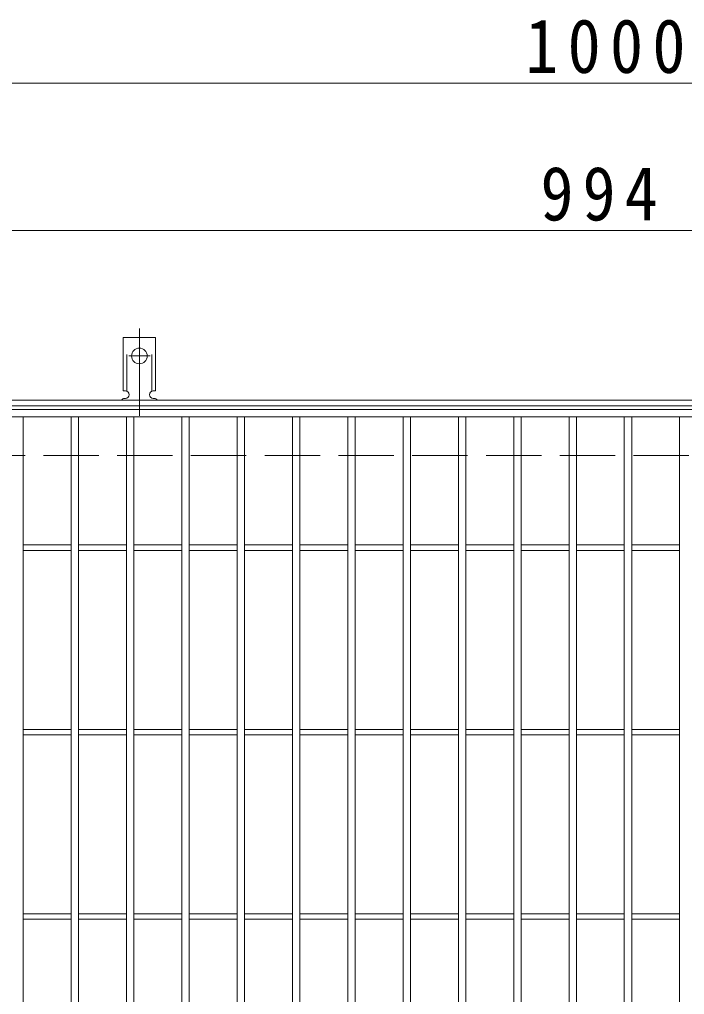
# Model space of a CAD drawing. Units: millimetres, scale not verified. Extents: x -1681 to 1768, y -1375 to 1280.
# Drawn here: x -1270 to -910, y 735 to 1264 of the extents above; entities that cross this region are included whole.
import ezdxf

# ---------------------------------------------------------------- set-up
doc = ezdxf.new("R2010")
doc.units = ezdxf.units.MM
doc.header["$LTSCALE"] = 10
for name, pattern in [('CHAIN2', [12, 9, -1, 1, -1]), ('DASHED2', [3, 2, -1]), ('DASHED3', [4, 3, -1])]:
    doc.linetypes.add(name, pattern=pattern)
for name, color, linetype, lineweight in [('C-1_躯体', 2, 'Continuous', 9), ('C-2_仕上', 3, 'Continuous', 9), ('C-4_その他', 7, 'Continuous', 9), ('C-A_1階平面図 全体_4', 3, 'Continuous', 9)]:
    doc.layers.add(name, color=color, linetype=linetype, lineweight=lineweight)
doc.styles.add('ＭＳ ゴシック', font='')
doc.styles.get('ＭＳ ゴシック').set_extended_font_data('MS Gothic')

msp = doc.modelspace()

# ---------------------------------------------------------------- linework, layer by layer
at = {"layer": 'C-1_躯体'}
for p, q in [((-307.41, 1057.16), (-1603.41, 1057.16)), ((-307.41, 1054.16), (-1603.41, 1054.16))]:
    msp.add_line(p, q, dxfattribs=at)
at = {"layer": 'C-1_躯体', "linetype": 'DASHED3'}
msp.add_line((-307.41, 1027.16), (-1603.41, 1027.16), dxfattribs=at)
at = {"layer": 'C-2_仕上'}
for p, q in [((-1452.41, 1052.16), (-458.41, 1052.16)), ((-1452.41, 1048.16), (-458.41, 1048.16)), ((-1268.41, 706.16), (-1268.41, 1048.16)), ((-1242.41, 706.16), (-1242.41, 1048.16)), ((-1238.41, 706.16), (-1238.41, 1048.16)), ((-1212.41, 706.16), (-1212.41, 1048.16)), ((-1208.41, 706.16), (-1208.41, 1048.16)), ((-1182.41, 706.16), (-1182.41, 1048.16)), ((-1178.41, 706.16), (-1178.41, 1048.16)), ((-1152.41, 706.16), (-1152.41, 1048.16)), ((-1148.41, 706.16), (-1148.41, 1048.16)), ((-1122.41, 706.16), (-1122.41, 1048.16)), ((-1118.41, 706.16), (-1118.41, 1048.16)), ((-1092.41, 706.16), (-1092.41, 1048.16)), ((-1088.41, 706.16), (-1088.41, 1048.16)), ((-1062.41, 706.16), (-1062.41, 1048.16)), ((-1058.41, 706.16), (-1058.41, 1048.16)), ((-1032.41, 706.16), (-1032.41, 1048.16)), ((-1028.41, 706.16), (-1028.41, 1048.16)), ((-1002.41, 706.16), (-1002.41, 1048.16)), ((-998.41, 706.16), (-998.41, 1048.16)), ((-972.41, 706.16), (-972.41, 1048.16)), ((-968.41, 706.16), (-968.41, 1048.16)), ((-942.41, 706.16), (-942.41, 1048.16)), ((-938.41, 706.16), (-938.41, 1048.16)), ((-912.41, 706.16), (-912.41, 1048.16)), ((-1268.41, 978.66), (-1242.41, 978.66)), ((-1238.41, 978.66), (-1212.41, 978.66)), ((-1208.41, 978.66), (-1182.41, 978.66)), ((-1178.41, 978.66), (-1152.41, 978.66)), ((-1148.41, 978.66), (-1122.41, 978.66)), ((-1118.41, 978.66), (-1092.41, 978.66)), ((-1088.41, 978.66), (-1062.41, 978.66)), ((-1058.41, 978.66), (-1032.41, 978.66)), ((-1028.41, 978.66), (-1002.41, 978.66)), ((-998.41, 978.66), (-972.41, 978.66)), ((-968.41, 978.66), (-942.41, 978.66)), ((-938.41, 978.66), (-912.41, 978.66)), ((-1268.41, 975.66), (-1242.41, 975.66)), ((-1238.41, 975.66), (-1212.41, 975.66)), ((-1208.41, 975.66), (-1182.41, 975.66)), ((-1178.41, 975.66), (-1152.41, 975.66)), ((-1148.41, 975.66), (-1122.41, 975.66)), ((-1118.41, 975.66), (-1092.41, 975.66)), ((-1088.41, 975.66), (-1062.41, 975.66)), ((-1058.41, 975.66), (-1032.41, 975.66)), ((-1028.41, 975.66), (-1002.41, 975.66)), ((-998.41, 975.66), (-972.41, 975.66)), ((-968.41, 975.66), (-942.41, 975.66)), ((-938.41, 975.66), (-912.41, 975.66)), ((-1268.41, 878.66), (-1242.41, 878.66)), ((-1238.41, 878.66), (-1212.41, 878.66)), ((-1208.41, 878.66), (-1182.41, 878.66)), ((-1178.41, 878.66), (-1152.41, 878.66)), ((-1148.41, 878.66), (-1122.41, 878.66)), ((-1118.41, 878.66), (-1092.41, 878.66)), ((-1088.41, 878.66), (-1062.41, 878.66)), ((-1058.41, 878.66), (-1032.41, 878.66)), ((-1028.41, 878.66), (-1002.41, 878.66)), ((-998.41, 878.66), (-972.41, 878.66)), ((-968.41, 878.66), (-942.41, 878.66)), ((-938.41, 878.66), (-912.41, 878.66)), ((-1268.41, 875.66), (-1242.41, 875.66)), ((-1238.41, 875.66), (-1212.41, 875.66)), ((-1208.41, 875.66), (-1182.41, 875.66)), ((-1178.41, 875.66), (-1152.41, 875.66)), ((-1148.41, 875.66), (-1122.41, 875.66)), ((-1118.41, 875.66), (-1092.41, 875.66)), ((-1088.41, 875.66), (-1062.41, 875.66)), ((-1058.41, 875.66), (-1032.41, 875.66)), ((-1028.41, 875.66), (-1002.41, 875.66)), ((-998.41, 875.66), (-972.41, 875.66)), ((-968.41, 875.66), (-942.41, 875.66)), ((-938.41, 875.66), (-912.41, 875.66)), ((-1268.41, 778.66), (-1242.41, 778.66)), ((-1238.41, 778.66), (-1212.41, 778.66)), ((-1208.41, 778.66), (-1182.41, 778.66)), ((-1178.41, 778.66), (-1152.41, 778.66)), ((-1148.41, 778.66), (-1122.41, 778.66)), ((-1118.41, 778.66), (-1092.41, 778.66)), ((-1088.41, 778.66), (-1062.41, 778.66)), ((-1058.41, 778.66), (-1032.41, 778.66)), ((-1028.41, 778.66), (-1002.41, 778.66)), ((-998.41, 778.66), (-972.41, 778.66)), ((-968.41, 778.66), (-942.41, 778.66)), ((-938.41, 778.66), (-912.41, 778.66)), ((-1268.41, 775.66), (-1242.41, 775.66)), ((-1238.41, 775.66), (-1212.41, 775.66)), ((-1208.41, 775.66), (-1182.41, 775.66)), ((-1178.41, 775.66), (-1152.41, 775.66)), ((-1148.41, 775.66), (-1122.41, 775.66)), ((-1118.41, 775.66), (-1092.41, 775.66)), ((-1088.41, 775.66), (-1062.41, 775.66)), ((-1058.41, 775.66), (-1032.41, 775.66)), ((-1028.41, 775.66), (-1002.41, 775.66)), ((-998.41, 775.66), (-972.41, 775.66)), ((-968.41, 775.66), (-942.41, 775.66)), ((-938.41, 775.66), (-912.41, 775.66))]:
    msp.add_line(p, q, dxfattribs=at)
at = {"layer": 'C-4_その他'}
for p, q in [((-1603.41, 1229.16), (-298.41, 1229.16)), ((-1603.41, 1149.16), (-298.41, 1149.16))]:
    msp.add_line(p, q, dxfattribs=at)
at = {"layer": 'C-A_1階平面図 全体_4', "color": 7, "linetype": 'CHAIN2'}
for p, q in [((-1205.41, 1048.69), (-1205.41, 1096.09)), ((-1211.18, 1081.16), (-1199.63, 1081.16))]:
    msp.add_line(p, q, dxfattribs=at)
at = {"layer": 'C-A_1階平面図 全体_4'}
for p, q in [((-1214.16, 1062.16), (-1214.16, 1091.16)), ((-1196.66, 1091.16), (-1214.16, 1091.16)), ((-1196.66, 1062.16), (-1196.66, 1091.16)), ((-1214.16, 1062.16), (-1212.91, 1062.16)), ((-1213.41, 1058.16), (-1212.91, 1058.16)), ((-1196.66, 1062.16), (-1197.91, 1062.16)), ((-1197.91, 1058.16), (-1197.4, 1058.16))]:
    msp.add_line(p, q, dxfattribs=at)
at = {"layer": 'C-A_1階平面図 全体_4', "linetype": 'DASHED2'}
for p, q in [((-1212.16, 1062.01), (-1212.16, 1091.16)), ((-1198.66, 1062.01), (-1198.66, 1091.16))]:
    msp.add_line(p, q, dxfattribs=at)
at = {"layer": 'C-A_1階平面図 全体_4'}
msp.add_circle((-1205.41, 1081.16), 4.25, dxfattribs=at)
for centre, start, end in [((-1213.41, 1056.16), 90.276, 150.0005), ((-1212.91, 1060.16), 270, 90), ((-1197.91, 1060.16), 90, 269.8667), ((-1197.41, 1056.16), 29.9993, 89.7584)]:
    msp.add_arc(centre, 2, start, end, dxfattribs=at)

# ---------------------------------------------------------------- texts
at = {"layer": 'C-4_その他', "color": 2, "char_height": 29.33, "attachment_point": 7, "style": 'ＭＳ ゴシック'}
for s, insert in [('\\T1.28;\\W0.9;1000', (-996.16, 1234.16)), ('\\T1.27;\\W0.9;994', (-987.91, 1154.16))]:
    msp.add_mtext(s, dxfattribs=dict(at, insert=insert))

doc.saveas('drawing.dxf')
